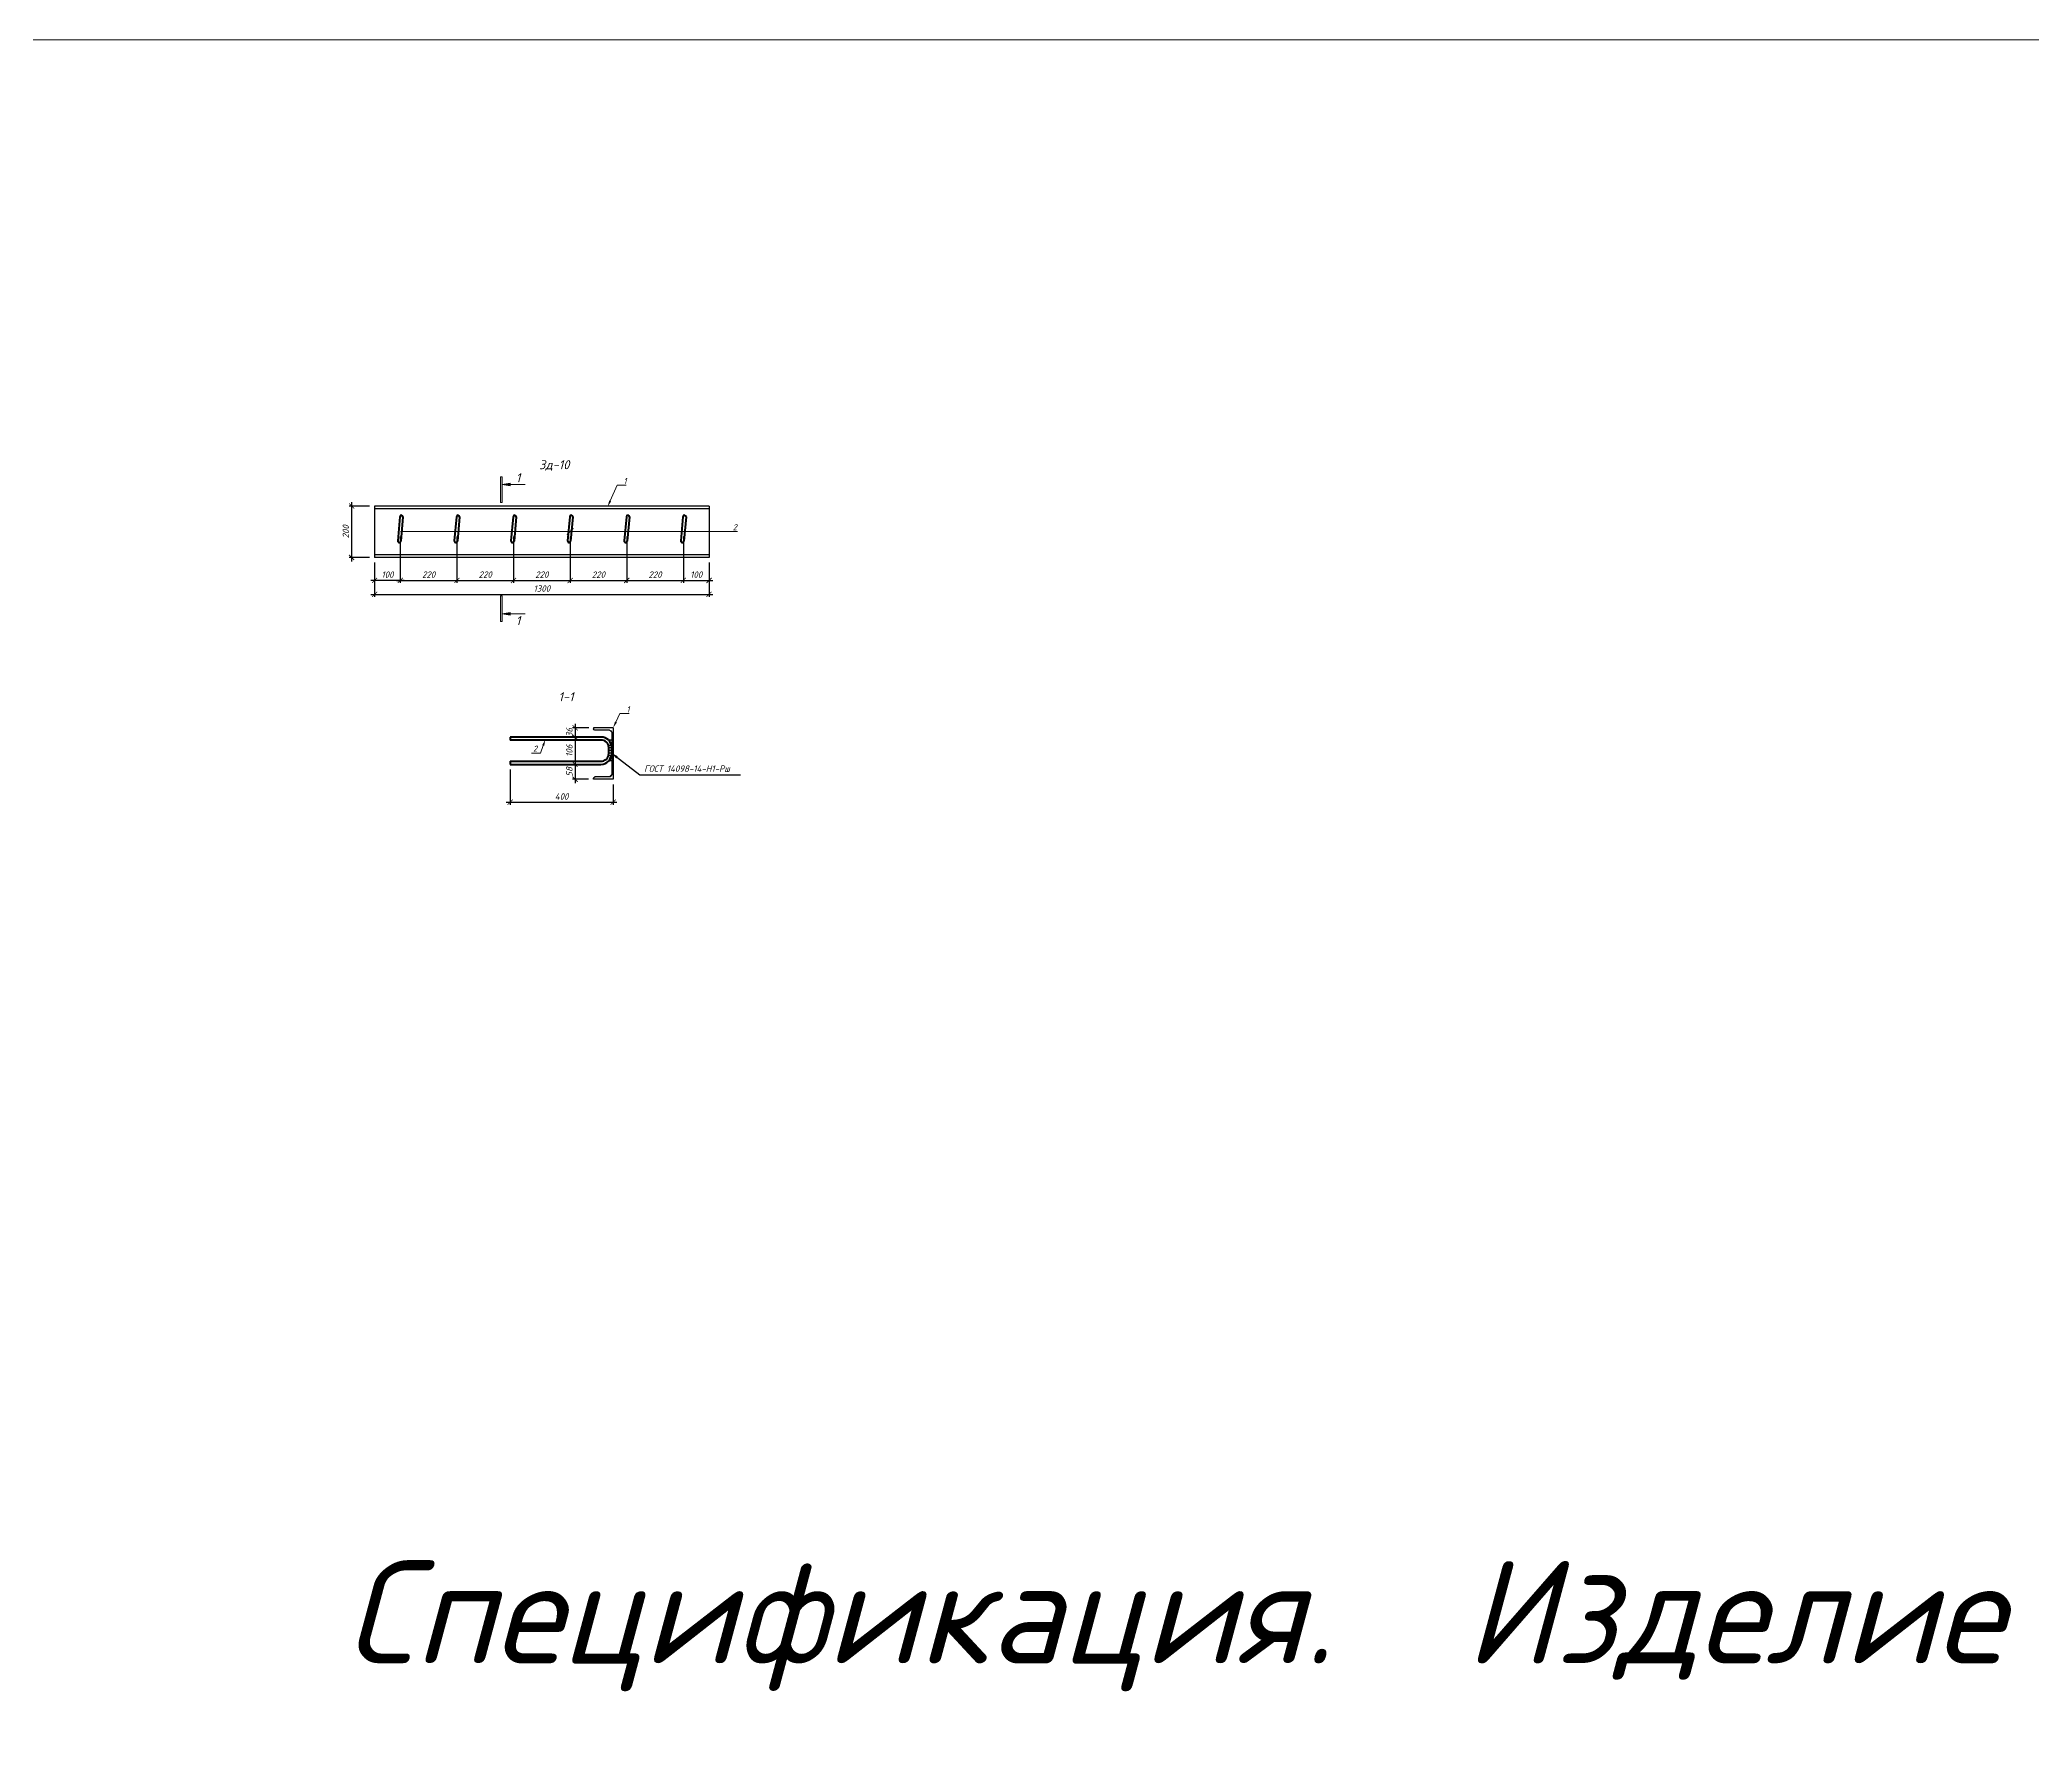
# Model space of a CAD drawing. Header units: millimetres. Extents: x -79646 to 95064, y -231229 to -58107.
# Drawn here: x -71902 to -64159, y -71397 to -64757 of the extents above; entities that cross this region are included whole.
import ezdxf
from ezdxf import colors
from ezdxf.entities.mleader import LeaderData, LeaderLine
from ezdxf.enums import TextEntityAlignment as Align
from ezdxf.math import Vec2, Vec3

# ---------------------------------------------------------------- set-up
doc = ezdxf.new("R2010")
doc.units = ezdxf.units.MM
doc.header["$PDMODE"] = 3
doc.layers.get('0').update_dxf_attribs({"lineweight": 5})
doc.layers.get('Defpoints').update_dxf_attribs({"lineweight": 0})
for name, color, linetype, lineweight in [('#Cварка', 96, 'Continuous', 30), ('#Dimensions', 7, 'Continuous', 9), ('#Выноски', 7, 'Continuous', 15), ('k_ Арматура', 3, 'Continuous', 50), ('k_ Металл', 1, 'Continuous', 30), ('k_ Размеры', 4, 'Continuous', 15), ('k_ Рамка', 7, 'Continuous', 35)]:
    doc.layers.add(name, color=color, linetype=linetype, lineweight=lineweight)
doc.layers.add('#Hatch', color=252, linetype='Continuous', lineweight=5, true_color=0x696969)
doc.styles.get("Standard").update_dxf_attribs({"font": 'arial.ttf'})
doc.styles.add('STEP PR', font='isocpeui.ttf')
doc.dimstyles.new('100!', dxfattribs={"dimscale": 100, "dimtxt": 2.5, "dimasz": 2, "dimexe": 1, "dimexo": 2, "dimgap": 0.7, "dimtad": 1, "dimdec": 4, "dimlfac": -1, "dimdsep": 46, "dimtxsty": 'Standard', "dimblk": 'ARCHTICK', "dimcen": 2, "dimdle": 1, "dimclrt": 1, "dimadec": 4, "dimazin": 0, "dimtfac": 1, "dimtdec": 4, "dimtofl": 0, "dimtmove": 1, "dimatfit": 3, "dimfxl": 1, "dimtolj": 1, "dimtzin": 0, "dimarcsym": 0})
doc.dimstyles.new('STEP PR', dxfattribs={"dimscale": 10, "dimtxt": 2.5, "dimasz": 2, "dimexe": 1, "dimexo": 2, "dimgap": 1, "dimtad": 1, "dimdec": 4, "dimlfac": -1, "dimtxsty": 'STEP PR', "dimblk": 'ARCHTICK', "dimcen": 2, "dimdle": 1.5, "dimclrt": 1, "dimadec": 0, "dimazin": 0, "dimtfac": 1, "dimtdec": 4, "dimtmove": 1, "dimatfit": 3, "dimldrblk": 'DOTSMALL', "dimfxl": 1, "dimtolj": 1, "dimtzin": 0, "dimarcsym": 0})

# ---------------------------------------------------------------- blocks, each defined once
blk = doc.blocks.new('*U43')
at = {"style": 'STEP PR', "flags": 8}
blk.add_attdef('СПЕЦИФИКАЦИЯ', (-18462.6, -949.7), '', height=400, dxfattribs=at)
blk = doc.blocks.new('*U21')
at = {"linetype": 'ByBlock', "ltscale": 100}
h = blk.add_hatch(color=256, dxfattribs=at)
h.dxf.hatch_style = 1
h.paths.add_polyline_path([(35, 1000), (-35, 1000), (-35, 0), (35, 0)])
h = blk.add_hatch(color=256, dxfattribs=at)
h.dxf.hatch_style = 1
h.paths.add_polyline_path([(335, 750), (335, 700), (335, 650), (35, 700)])
for p, q in [((-35, 1000), (35, 1000)), ((-35, 0), (-35, 1000)), ((35, 1000), (35, 0)), ((35, 0), (-35, 0)), ((35, 700), (335, 750)), ((35, 700), (335, 650)), ((335, 750), (335, 700)), ((335, 650), (335, 700))]:
    blk.add_line(p, q, dxfattribs=at)
at = {"linetype": 'ByBlock', "ltscale": 100, "extrusion": (0, 1, 0), "elevation": 700}
blk.add_lwpolyline([(-925, 0), (-335, 0)], dxfattribs=at)
at = {"ltscale": 100, "style": 'STEP PR'}
blk.add_attdef('Nv', text='', height=350, dxfattribs=at).set_placement((781, 790), align=Align.RIGHT)
blk = doc.blocks.new('*U42')
at = {"linetype": 'ByBlock', "ltscale": 100}
h = blk.add_hatch(color=256, dxfattribs=at)
h.dxf.hatch_style = 1
h.paths.add_polyline_path([(35, 0), (-35, 0), (-35, -1000), (35, -1000)])
h = blk.add_hatch(color=256, dxfattribs=at)
h.dxf.hatch_style = 1
h.paths.add_polyline_path([(335, -750), (335, -700), (335, -650), (35, -700)])
for p, q in [((35, 0), (-35, 0)), ((-35, 0), (-35, -1000)), ((35, -1000), (35, 0)), ((35, -700), (335, -650)), ((35, -700), (335, -750)), ((335, -650), (335, -700)), ((335, -750), (335, -700)), ((-35, -1000), (35, -1000))]:
    blk.add_line(p, q, dxfattribs=at)
at = {"linetype": 'ByBlock', "ltscale": 100, "extrusion": (0, -1, 0), "elevation": 700}
blk.add_lwpolyline([(925, 0), (335, 0)], dxfattribs=at)
at = {"ltscale": 100, "style": 'STEP PR'}
blk.add_attdef('Nv', text='', height=350, dxfattribs=at).set_placement((781, -1140), align=Align.RIGHT)
blk = doc.blocks.new('_ArchTick')
at = {"color": 0, "linetype": 'ByBlock', "const_width": 0.15}
blk.add_lwpolyline([(-0.5, -0.5), (0.5, 0.5)], dxfattribs=at)
blk = doc.blocks.new('*D44')
at = {"layer": '#Dimensions', "color": 0, "lineweight": -2, "transparency": 16777216}
for p, q in [((-70281.3, -66687.8), (-70281.3, -66867.9)), ((-70061.3, -66687.8), (-70061.3, -66867.9)), ((-70296.3, -66857.9), (-70046.3, -66857.9))]:
    blk.add_line(p, q, dxfattribs=at)
at = {"layer": 'Defpoints', "color": 0, "lineweight": 0, "transparency": 16777216}
for p in [(-70281.3, -66667.8), (-70061.3, -66667.8), (-70061.3, -66857.9)]:
    blk.add_point(p, dxfattribs=at)
at = {"layer": '#Dimensions', "color": 0, "lineweight": -2, "transparency": 16777216, "xscale": 20, "yscale": 20, "zscale": 20, "rotation": 180}
blk.add_blockref('_ArchTick', (-70281.3, -66857.9), dxfattribs=at)
at = {"layer": '#Dimensions', "color": 0, "lineweight": -2, "transparency": 16777216, "xscale": 20, "yscale": 20, "zscale": 20}
blk.add_blockref('_ArchTick', (-70061.3, -66857.9), dxfattribs=at)
at = {"layer": '#Dimensions', "color": 1, "transparency": 16777216, "insert": (-70171.3, -66835.4), "char_height": 25, "attachment_point": 5, "style": 'STEP PR'}
blk.add_mtext('\\A1;220', dxfattribs=at)
blk = doc.blocks.new('_DotSmall')
at = {"color": 0, "linetype": 'ByBlock', "const_width": 0.5}
blk.add_lwpolyline([(-0.0625, 0, 1), (0.0625, 0, 1)], format="xyb", close=True, dxfattribs=at)
blk = doc.blocks.new('*D45')
at = {"layer": '#Dimensions', "color": 0, "lineweight": -2, "transparency": 16777216}
for p, q in [((-70501.3, -66687.8), (-70501.3, -66867.9)), ((-70281.3, -66687.8), (-70281.3, -66867.9)), ((-70516.3, -66857.9), (-70266.3, -66857.9))]:
    blk.add_line(p, q, dxfattribs=at)
at = {"layer": 'Defpoints', "color": 0, "lineweight": 0, "transparency": 16777216}
for p in [(-70501.3, -66667.8), (-70281.3, -66667.8), (-70281.3, -66857.9)]:
    blk.add_point(p, dxfattribs=at)
at = {"layer": '#Dimensions', "color": 0, "lineweight": -2, "transparency": 16777216, "xscale": 20, "yscale": 20, "zscale": 20, "rotation": 180}
blk.add_blockref('_ArchTick', (-70501.3, -66857.9), dxfattribs=at)
at = {"layer": '#Dimensions', "color": 0, "lineweight": -2, "transparency": 16777216, "xscale": 20, "yscale": 20, "zscale": 20}
blk.add_blockref('_ArchTick', (-70281.3, -66857.9), dxfattribs=at)
at = {"layer": '#Dimensions', "color": 1, "transparency": 16777216, "insert": (-70391.3, -66835.4), "char_height": 25, "attachment_point": 5, "style": 'STEP PR'}
blk.add_mtext('\\A1;220', dxfattribs=at)
blk = doc.blocks.new('*D46')
at = {"layer": '#Dimensions', "color": 0, "lineweight": -2, "transparency": 16777216}
for p, q in [((-70061.3, -66687.8), (-70061.3, -66867.9)), ((-69841.3, -66687.8), (-69841.3, -66867.9)), ((-70076.3, -66857.9), (-69826.3, -66857.9))]:
    blk.add_line(p, q, dxfattribs=at)
at = {"layer": 'Defpoints', "color": 0, "lineweight": 0, "transparency": 16777216}
for p in [(-70061.3, -66667.8), (-69841.3, -66667.8), (-69841.3, -66857.9)]:
    blk.add_point(p, dxfattribs=at)
at = {"layer": '#Dimensions', "color": 0, "lineweight": -2, "transparency": 16777216, "xscale": 20, "yscale": 20, "zscale": 20, "rotation": 180}
blk.add_blockref('_ArchTick', (-70061.3, -66857.9), dxfattribs=at)
at = {"layer": '#Dimensions', "color": 0, "lineweight": -2, "transparency": 16777216, "xscale": 20, "yscale": 20, "zscale": 20}
blk.add_blockref('_ArchTick', (-69841.3, -66857.9), dxfattribs=at)
at = {"layer": '#Dimensions', "color": 1, "transparency": 16777216, "insert": (-69951.3, -66835.4), "char_height": 25, "attachment_point": 5, "style": 'STEP PR'}
blk.add_mtext('\\A1;220', dxfattribs=at)
blk = doc.blocks.new('*D47')
at = {"layer": '#Dimensions', "color": 0, "lineweight": -2, "transparency": 16777216}
for p, q in [((-69841.3, -66687.8), (-69841.3, -66867.9)), ((-69621.3, -66687.8), (-69621.3, -66867.9)), ((-69856.3, -66857.9), (-69606.3, -66857.9))]:
    blk.add_line(p, q, dxfattribs=at)
at = {"layer": 'Defpoints', "color": 0, "lineweight": 0, "transparency": 16777216}
for p in [(-69841.3, -66667.8), (-69621.3, -66667.8), (-69621.3, -66857.9)]:
    blk.add_point(p, dxfattribs=at)
at = {"layer": '#Dimensions', "color": 0, "lineweight": -2, "transparency": 16777216, "xscale": 20, "yscale": 20, "zscale": 20, "rotation": 180}
blk.add_blockref('_ArchTick', (-69841.3, -66857.9), dxfattribs=at)
at = {"layer": '#Dimensions', "color": 0, "lineweight": -2, "transparency": 16777216, "xscale": 20, "yscale": 20, "zscale": 20}
blk.add_blockref('_ArchTick', (-69621.3, -66857.9), dxfattribs=at)
at = {"layer": '#Dimensions', "color": 1, "transparency": 16777216, "insert": (-69731.3, -66835.4), "char_height": 25, "attachment_point": 5, "style": 'STEP PR'}
blk.add_mtext('\\A1;220', dxfattribs=at)
blk = doc.blocks.new('*D48')
at = {"layer": '#Dimensions', "color": 0, "lineweight": -2, "transparency": 16777216}
for p, q in [((-69621.3, -66687.8), (-69621.3, -66867.9)), ((-69401.3, -66687.8), (-69401.3, -66867.9)), ((-69636.3, -66857.9), (-69386.3, -66857.9))]:
    blk.add_line(p, q, dxfattribs=at)
at = {"layer": 'Defpoints', "color": 0, "lineweight": 0, "transparency": 16777216}
for p in [(-69621.3, -66667.8), (-69401.3, -66667.8), (-69401.3, -66857.9)]:
    blk.add_point(p, dxfattribs=at)
at = {"layer": '#Dimensions', "color": 0, "lineweight": -2, "transparency": 16777216, "xscale": 20, "yscale": 20, "zscale": 20, "rotation": 180}
blk.add_blockref('_ArchTick', (-69621.3, -66857.9), dxfattribs=at)
at = {"layer": '#Dimensions', "color": 0, "lineweight": -2, "transparency": 16777216, "xscale": 20, "yscale": 20, "zscale": 20}
blk.add_blockref('_ArchTick', (-69401.3, -66857.9), dxfattribs=at)
at = {"layer": '#Dimensions', "color": 1, "transparency": 16777216, "insert": (-69511.3, -66835.4), "char_height": 25, "attachment_point": 5, "style": 'STEP PR'}
blk.add_mtext('\\A1;220', dxfattribs=at)
blk = doc.blocks.new('*D49')
at = {"layer": '#Dimensions', "color": 0, "lineweight": -2, "transparency": 16777216}
for p, q in [((-69401.3, -66687.8), (-69401.3, -66867.9)), ((-69301.3, -66788.8), (-69301.3, -66867.9)), ((-69416.3, -66857.9), (-69286.3, -66857.9))]:
    blk.add_line(p, q, dxfattribs=at)
at = {"layer": 'Defpoints', "color": 0, "lineweight": 0, "transparency": 16777216}
for p in [(-69401.3, -66667.8), (-69301.3, -66768.8), (-69301.3, -66857.9)]:
    blk.add_point(p, dxfattribs=at)
at = {"layer": '#Dimensions', "color": 0, "lineweight": -2, "transparency": 16777216, "xscale": 20, "yscale": 20, "zscale": 20, "rotation": 180}
blk.add_blockref('_ArchTick', (-69401.3, -66857.9), dxfattribs=at)
at = {"layer": '#Dimensions', "color": 0, "lineweight": -2, "transparency": 16777216, "xscale": 20, "yscale": 20, "zscale": 20}
blk.add_blockref('_ArchTick', (-69301.3, -66857.9), dxfattribs=at)
at = {"layer": '#Dimensions', "color": 1, "transparency": 16777216, "insert": (-69351.3, -66835.4), "char_height": 25, "attachment_point": 5, "style": 'STEP PR'}
blk.add_mtext('\\A1;100', dxfattribs=at)
blk = doc.blocks.new('*D50')
at = {"layer": '#Dimensions', "color": 0, "lineweight": -2, "transparency": 16777216}
for p, q in [((-70074.4, -67592.9), (-70074.4, -67730.1)), ((-69674.2, -67650.9), (-69674.2, -67730.1)), ((-70089.4, -67720.1), (-69659.2, -67720.1))]:
    blk.add_line(p, q, dxfattribs=at)
at = {"layer": 'Defpoints', "color": 0, "lineweight": 0, "transparency": 16777216}
for p in [(-70074.4, -67572.9), (-69674.2, -67630.9), (-69674.2, -67720.1)]:
    blk.add_point(p, dxfattribs=at)
at = {"layer": '#Dimensions', "color": 0, "lineweight": -2, "transparency": 16777216, "xscale": 20, "yscale": 20, "zscale": 20, "rotation": 180}
blk.add_blockref('_ArchTick', (-70074.4, -67720.1), dxfattribs=at)
at = {"layer": '#Dimensions', "color": 0, "lineweight": -2, "transparency": 16777216, "xscale": 20, "yscale": 20, "zscale": 20}
blk.add_blockref('_ArchTick', (-69674.2, -67720.1), dxfattribs=at)
at = {"layer": '#Dimensions', "color": 1, "transparency": 16777216, "insert": (-69874.3, -67697.6), "char_height": 25, "attachment_point": 5, "style": 'STEP PR'}
blk.add_mtext('\\A1;400', dxfattribs=at)
blk = doc.blocks.new('*D51')
at = {"layer": '#Dimensions', "color": 0, "lineweight": -2, "transparency": 16777216}
for p, q in [((-70601.3, -66788.8), (-70601.3, -66922)), ((-69301.3, -66788.8), (-69301.3, -66922)), ((-70616.3, -66912), (-69286.3, -66912))]:
    blk.add_line(p, q, dxfattribs=at)
at = {"layer": 'Defpoints', "color": 0, "lineweight": 0, "transparency": 16777216}
for p in [(-70601.3, -66768.8), (-69301.3, -66768.8), (-69301.3, -66912)]:
    blk.add_point(p, dxfattribs=at)
at = {"layer": '#Dimensions', "color": 0, "lineweight": -2, "transparency": 16777216, "xscale": 20, "yscale": 20, "zscale": 20, "rotation": 180}
blk.add_blockref('_ArchTick', (-70601.3, -66912), dxfattribs=at)
at = {"layer": '#Dimensions', "color": 0, "lineweight": -2, "transparency": 16777216, "xscale": 20, "yscale": 20, "zscale": 20}
blk.add_blockref('_ArchTick', (-69301.3, -66912), dxfattribs=at)
at = {"layer": '#Dimensions', "color": 1, "transparency": 16777216, "insert": (-69951.3, -66889.5), "char_height": 25, "attachment_point": 5, "style": 'STEP PR'}
blk.add_mtext('\\A1;1300', dxfattribs=at)
blk = doc.blocks.new('*U104')
at = {"color": 0, "linetype": 'ByBlock', "lineweight": -2}
for p, q in [((0, 200), (0, 0)), ((0, 200), (76, 200)), ((5.2, 181.5), (5.2, 18.5)), ((14.7, 191), (70.5, 191)), ((76, 200), (76, 196.5)), ((0, 0), (76, 0)), ((14.7, 9), (70.5, 9)), ((76, 0), (76, 3.5))]:
    blk.add_line(p, q, dxfattribs=at)
for centre, radius, start, end in [((14.7, 181.5), 9.5, 90, 180), ((70.5, 196.5), 5.5, 270, 0), ((14.7, 18.5), 9.5, 180, 270), ((70.5, 3.5), 5.5, 0, 90)]:
    blk.add_arc(centre, radius, start, end, dxfattribs=at)
blk = doc.blocks.new('*U421')
for points in [[(0, -0.5), (0, 0.5)], [(1, -0.5), (1, 0.5)], [(2, -0.5), (2, 0.5)], [(3, -0.5), (3, 0.5)], [(4, -0.5), (4, 0.5)], [(5, -0.5), (5, 0.5)], [(6, -0.5), (6, 0.5)], [(7, -0.5), (7, 0.5)], [(8, -0.5), (8, 0.5)]]:
    blk.add_lwpolyline(points)
blk = doc.blocks.new('*D819')
at = {"layer": '#Dimensions', "color": 0, "lineweight": -2, "transparency": 16777216}
for p, q in [((-70621.3, -66568.8), (-70700.6, -66568.8)), ((-70690.6, -66553.8), (-70690.6, -66783.8)), ((-70621.3, -66768.8), (-70700.6, -66768.8))]:
    blk.add_line(p, q, dxfattribs=at)
at = {"layer": 'Defpoints', "color": 0, "lineweight": 0, "transparency": 16777216}
for p in [(-70601.3, -66568.8), (-70690.6, -66768.8), (-70601.3, -66768.8)]:
    blk.add_point(p, dxfattribs=at)
at = {"layer": '#Dimensions', "color": 0, "lineweight": -2, "transparency": 16777216, "xscale": 20, "yscale": 20, "zscale": 20}
for p, rotation in [((-70690.6, -66568.8), 90), ((-70690.6, -66768.8), 270)]:
    blk.add_blockref('_ArchTick', p, dxfattribs=dict(at, rotation=rotation))
at = {"layer": '#Dimensions', "color": 1, "transparency": 16777216, "insert": (-70713.1, -66668.8), "char_height": 25, "attachment_point": 5, "rotation": 90, "style": 'STEP PR'}
blk.add_mtext('\\A1;200', dxfattribs=at)
blk = doc.blocks.new('*D825')
at = {"layer": '#Dimensions', "color": 0, "lineweight": -2, "transparency": 16777216}
for p, q in [((-69769.1, -67430.9), (-69832, -67430.9)), ((-69822, -67415.9), (-69822, -67481.9)), ((-69741.4, -67466.9), (-69832, -67466.9))]:
    blk.add_line(p, q, dxfattribs=at)
at = {"layer": 'Defpoints', "color": 0, "lineweight": 0, "transparency": 16777216}
for p in [(-69749.1, -67430.9), (-69822, -67466.9), (-69721.4, -67466.9)]:
    blk.add_point(p, dxfattribs=at)
at = {"layer": '#Dimensions', "color": 0, "lineweight": -2, "transparency": 16777216, "xscale": 20, "yscale": 20, "zscale": 20}
for p, rotation in [((-69822, -67430.9), 90), ((-69822, -67466.9), 270)]:
    blk.add_blockref('_ArchTick', p, dxfattribs=dict(at, rotation=rotation))
at = {"layer": '#Dimensions', "color": 1, "transparency": 16777216, "insert": (-69844.5, -67448.9), "char_height": 25, "attachment_point": 5, "rotation": 90, "style": 'STEP PR'}
blk.add_mtext('\\A1;36', dxfattribs=at)
blk = doc.blocks.new('*D826')
at = {"layer": '#Dimensions', "color": 0, "lineweight": -2, "transparency": 16777216}
for p, q in [((-69842, -67466.9), (-69832, -67466.9)), ((-69822, -67451.9), (-69822, -67587.9)), ((-69842, -67572.9), (-69832, -67572.9))]:
    blk.add_line(p, q, dxfattribs=at)
at = {"layer": 'Defpoints', "color": 0, "lineweight": 0, "transparency": 16777216}
for p in [(-69822, -67466.9), (-69822, -67572.9), (-69822, -67572.9)]:
    blk.add_point(p, dxfattribs=at)
at = {"layer": '#Dimensions', "color": 0, "lineweight": -2, "transparency": 16777216, "xscale": 20, "yscale": 20, "zscale": 20}
for p, rotation in [((-69822, -67466.9), 90), ((-69822, -67572.9), 270)]:
    blk.add_blockref('_ArchTick', p, dxfattribs=dict(at, rotation=rotation))
at = {"layer": '#Dimensions', "color": 1, "transparency": 16777216, "insert": (-69844.5, -67519.9), "char_height": 25, "attachment_point": 5, "rotation": 90, "style": 'STEP PR'}
blk.add_mtext('\\A1;106', dxfattribs=at)
blk = doc.blocks.new('*D827')
at = {"layer": '#Dimensions', "color": 0, "lineweight": -2, "transparency": 16777216}
for p, q in [((-69842, -67572.9), (-69832, -67572.9)), ((-69822, -67557.9), (-69822, -67645.9)), ((-69770.2, -67630.9), (-69832, -67630.9))]:
    blk.add_line(p, q, dxfattribs=at)
at = {"layer": 'Defpoints', "color": 0, "lineweight": 0, "transparency": 16777216}
for p in [(-69822, -67572.9), (-69822, -67630.9), (-69750.2, -67630.9)]:
    blk.add_point(p, dxfattribs=at)
at = {"layer": '#Dimensions', "color": 0, "lineweight": -2, "transparency": 16777216, "xscale": 20, "yscale": 20, "zscale": 20}
for p, rotation in [((-69822, -67572.9), 90), ((-69822, -67630.9), 270)]:
    blk.add_blockref('_ArchTick', p, dxfattribs=dict(at, rotation=rotation))
at = {"layer": '#Dimensions', "color": 1, "transparency": 16777216, "insert": (-69844.5, -67601.9), "char_height": 25, "attachment_point": 5, "rotation": 90, "style": 'STEP PR'}
blk.add_mtext('\\A1;58', dxfattribs=at)
blk = doc.blocks.new('*D828')
at = {"layer": '#Dimensions', "color": 0, "lineweight": -2, "transparency": 16777216}
for p, q in [((-70501.3, -66687.8), (-70501.3, -66867.9)), ((-70601.3, -66788.8), (-70601.3, -66867.9)), ((-70486.3, -66857.9), (-70616.3, -66857.9))]:
    blk.add_line(p, q, dxfattribs=at)
at = {"layer": 'Defpoints', "color": 0, "lineweight": 0, "transparency": 16777216}
for p in [(-70501.3, -66667.8), (-70601.3, -66768.8), (-70601.3, -66857.9)]:
    blk.add_point(p, dxfattribs=at)
at = {"layer": '#Dimensions', "color": 0, "lineweight": -2, "transparency": 16777216, "xscale": 20, "yscale": 20, "zscale": 20, "rotation": 180}
blk.add_blockref('_ArchTick', (-70601.3, -66857.9), dxfattribs=at)
at = {"layer": '#Dimensions', "color": 0, "lineweight": -2, "transparency": 16777216, "xscale": 20, "yscale": 20, "zscale": 20}
blk.add_blockref('_ArchTick', (-70501.3, -66857.9), dxfattribs=at)
at = {"layer": '#Dimensions', "color": 1, "transparency": 16777216, "insert": (-70551.3, -66835.4), "char_height": 25, "attachment_point": 5, "style": 'STEP PR'}
blk.add_mtext('\\A1;100', dxfattribs=at)

msp = doc.modelspace()

# ---------------------------------------------------------------- hatches: boundary and pattern name
at = {"layer": '#Hatch'}
h = msp.add_hatch(dxfattribs=at)
h.set_pattern_fill('ANSI31', color=256, scale=2, style=0)
h.set_pattern_definition([(45, (-6464.672, 61463.156), (-4.49012806, 4.49012806), [])])
edge = h.paths.add_edge_path()
edge.add_line((-69674.18352, -67430.93528), (-69674.18352, -67630.93528))
edge = h.paths.add_edge_path()
edge.add_line((-69674.18352, -67430.93528), (-69750.18352, -67430.93528))
edge = h.paths.add_edge_path()
edge.add_line((-69674.18352, -67630.93528), (-69750.18352, -67630.93528))
edge = h.paths.add_edge_path()
edge.add_line((-69679.38352, -67449.43528), (-69679.38352, -67612.43528))
edge = h.paths.add_edge_path()
edge.add_arc((-69688.88352, -67612.43528), 9.5, 270, 360)
edge = h.paths.add_edge_path()
edge.add_arc((-69688.88352, -67449.43528), 9.5, 0, 90)
edge = h.paths.add_edge_path()
edge.add_line((-69688.88352, -67439.93528), (-69744.68352, -67439.93528))
edge = h.paths.add_edge_path()
edge.add_arc((-69744.68352, -67434.43528), 5.5, 180, 270)
edge = h.paths.add_edge_path()
edge.add_line((-69688.88352, -67621.93528), (-69744.68352, -67621.93528))
edge = h.paths.add_edge_path()
edge.add_arc((-69744.68352, -67627.43528), 5.5, 90, 180)
edge = h.paths.add_edge_path()
edge.add_line((-69750.18352, -67630.93528), (-69750.18352, -67627.43528))
edge = h.paths.add_edge_path()
edge.add_line((-69750.18352, -67430.93528), (-69750.18352, -67434.43528))

# ---------------------------------------------------------------- linework, layer by layer
msp.add_line((-69679.38352, -67490.91214), (-69679.38352, -67566.43204))
msp.add_lwpolyline([(-76584.4332, -82756.7904), (-50584.4332, -82756.7904), (-50584.4332, -64756.7904), (-76584.4332, -64756.7904)], close=True)
at = {"layer": 'k_ Арматура'}
for points in [[(-70502.8687, -66610.1479), (-70511.43195, -66704.19827)], [(-70490.91813, -66611.236), (-70499.48139, -66705.28636)], [(-70282.8687, -66610.1479), (-70291.43195, -66704.19827)], [(-70270.91813, -66611.236), (-70279.48139, -66705.28636)], [(-70062.8687, -66610.1479), (-70071.43195, -66704.19827)], [(-70050.91813, -66611.236), (-70059.48139, -66705.28636)], [(-69842.8687, -66610.1479), (-69851.43195, -66704.19827)], [(-69830.91813, -66611.236), (-69839.48139, -66705.28636)], [(-69622.8687, -66610.1479), (-69631.43195, -66704.19827)], [(-69610.91813, -66611.236), (-69619.48139, -66705.28636)], [(-69402.8687, -66610.1479), (-69411.43195, -66704.19827)], [(-69390.91813, -66611.236), (-69399.48139, -66705.28636)], [(-70074.38352, -67466.88269), (-70074.38352, -67478.88269)], [(-70074.38352, -67560.88362), (-70074.38352, -67572.88362)]]:
    msp.add_lwpolyline(points, dxfattribs=at)
for points in [[(-70074.38352, -67572.88362), (-69721.38352, -67572.88362, 0.4142135624), (-69679.38352, -67530.88362), (-69679.38352, -67506.88269, 0.424190179), (-69721.38352, -67466.88269), (-70074.38352, -67466.88269)], [(-70074.38352, -67560.88362), (-69721.38352, -67560.88362, 0.4142135624), (-69691.38352, -67530.88362), (-69691.38352, -67506.88269, 0.4282422613), (-69721.38352, -67478.88269), (-70074.38352, -67478.88269)]]:
    msp.add_lwpolyline(points, format="xyb", dxfattribs=at)
for centre, start, end in [((-70496.89342, -66610.69195), 354.797584877, 174.797584877), ((-70276.89342, -66610.69195), 354.797584877, 174.797584877), ((-70056.89342, -66610.69195), 354.797584877, 174.797584877), ((-69836.89342, -66610.69195), 354.797584877, 174.797584877), ((-69616.89342, -66610.69195), 354.797584877, 174.797584877), ((-69396.89342, -66610.69195), 354.797584877, 174.797584877), ((-70505.45667, -66704.74232), 174.797584877, 354.797584877), ((-70285.45667, -66704.74232), 174.797584877, 354.797584877), ((-70065.45667, -66704.74232), 174.797584877, 354.797584877), ((-69845.45667, -66704.74232), 174.797584877, 354.797584877), ((-69625.45667, -66704.74232), 174.797584877, 354.797584877), ((-69405.45667, -66704.74232), 174.797584877, 354.797584877)]:
    msp.add_arc(centre, 6, start, end, dxfattribs=at)
at = {"layer": 'k_ Металл'}
for points in [[(-69301.25398, -66568.76925), (-70601.25398, -66568.76925)], [(-70601.25398, -66568.76925), (-70601.25398, -66768.76925)], [(-70601.25398, -66568.76925), (-70601.25398, -66768.76925)], [(-69301.25398, -66579.01287), (-70601.25398, -66579.01287)], [(-69301.25398, -66568.76925), (-69301.25398, -66768.76925)], [(-69301.25398, -66758.52563), (-70601.25398, -66758.52563)], [(-69301.25398, -66768.76925), (-70601.25398, -66768.76925)]]:
    msp.add_lwpolyline(points, dxfattribs=at)

# ---------------------------------------------------------------- block references
at = {"layer": '#Cварка', "xscale": 10, "yscale": 10, "zscale": 10, "rotation": 270}
msp.add_blockref('*U421', (-69685.00233, -67477.88433), dxfattribs=at)
ref = msp.add_blockref('*U21', (-70108.36293, -66555.35344), dxfattribs=dict(xscale=0.1, yscale=0.1, zscale=0.1))
ref.add_attrib('Nv', '1', dxfattribs={"ltscale": 100, "height": 35, "style": 'STEP PR'}).set_placement((-70034.70083, -66476.3521), align=Align.RIGHT)
ref = msp.add_blockref('*U42', (-70108.36293, -66917.57625), dxfattribs=dict(xscale=0.1, yscale=0.1, zscale=0.1))
ref.add_attrib('Nv', '1', dxfattribs={"ltscale": 100, "height": 35, "style": 'STEP PR'}).set_placement((-70034.70083, -67031.57759), align=Align.RIGHT)
at = {"layer": 'k_ Металл', "xscale": -1}
msp.add_blockref('*U104', (-69674.18352, -67630.93528), dxfattribs=at)
at = {"layer": 'k_ Рамка'}
ref = msp.add_blockref('*U43', (-53017.09809, -70117.4556), dxfattribs=at)
ref.add_attrib('СПЕЦИФИКАЦИЯ', '   Спецификация.  Изделие закладное Зд-10', (-71479.70381, -71067.1908), dxfattribs={"layer": '0', "height": 400, "style": 'STEP PR'})

# ---------------------------------------------------------------- texts
at = {"layer": '#Dimensions', "lineweight": 13, "insert": (-69387.09985, -67589.53053), "char_height": 25, "width": 474.3695807, "attachment_point": 5, "style": 'STEP PR'}
msp.add_mtext('ГОСТ 14098-14-Н1-Рш ', dxfattribs=at)
at = {"layer": 'k_ Размеры', "color": 7, "char_height": 35, "width": 198.5001825, "attachment_point": 5, "style": 'STEP PR'}
for s, insert in [('{\\fISOCPEUR|b1|i1|c204|p34;Зд-10}', (-69903.0537, -66410.89247)), ('\\A1;1-1', (-69857.44338, -67310.12228))]:
    msp.add_mtext(s, dxfattribs=dict(at, insert=insert))

# ---------------------------------------------------------------- dimensions: what is measured, and where the dimension line sits
at = {"layer": '#Dimensions'}
for base, p1, p2, override, picture, middle in [((-70690.64776, -66768.76925), (-70601.25398, -66568.76925), (-70601.25398, -66768.76925), {"dimrnd": 5}, '*D819', (-70713.14776, -66668.76925)), ((-69822.02071, -67572.88362), (-69822.02071, -67466.88269), (-69822.02071, -67572.88362), {"dimrnd": 1}, '*D826', (-69844.52071, -67519.88316)), ((-69822.02071, -67630.93528), (-69822.02071, -67572.88362), (-69750.18352, -67630.93528), {"dimrnd": 1}, '*D827', (-69844.52071, -67601.90945))]:
    dim = msp.add_linear_dim(base=base, p1=p1, p2=p2, angle=90, dimstyle='STEP PR', override=override, dxfattribs=at)
    dim.commit()
    dim.dimension.update_dxf_attribs({"geometry": picture, "text_midpoint": middle})
for base, p1, p2, override, picture, middle in [((-70601.25398, -66857.90491), (-70501.25398, -66667.75902), (-70601.25398, -66768.76925), {"dimrnd": 5}, '*D828', (-70551.25398, -66835.40491)), ((-70061.25398, -66857.90491), (-70281.25398, -66667.75902), (-70061.25398, -66667.75902), {"dimscale": 10, "dimrnd": 5}, '*D44', (-70171.25398, -66835.40491)), ((-69841.25398, -66857.90491), (-70061.25398, -66667.75902), (-69841.25398, -66667.75902), {"dimscale": 10, "dimrnd": 5}, '*D46', (-69951.25398, -66835.40491)), ((-69621.25398, -66857.90491), (-69841.25398, -66667.75902), (-69621.25398, -66667.75902), {"dimscale": 10, "dimrnd": 5}, '*D47', (-69731.25398, -66835.40491)), ((-69401.25398, -66857.90491), (-69621.25398, -66667.75902), (-69401.25398, -66667.75902), {"dimscale": 10, "dimrnd": 5}, '*D48', (-69511.25398, -66835.40491)), ((-69301.25398, -66912.0142), (-70601.25398, -66768.76925), (-69301.25398, -66768.76925), {"dimscale": 10, "dimrnd": 5}, '*D51', (-69951.25398, -66889.5142)), ((-69674.18352, -67720.07093), (-70074.38352, -67572.88362), (-69674.18352, -67630.93528), {"dimscale": 10, "dimrnd": 5}, '*D50', (-69874.28352, -67697.57093))]:
    dim = msp.add_linear_dim(base=base, p1=p1, p2=p2, dimstyle='STEP PR', override=override, dxfattribs=at)
    dim.commit()
    dim.dimension.update_dxf_attribs({"geometry": picture, "text_midpoint": middle})
for base, p1, p2, picture, middle in [((-70281.25398, -66857.90491), (-70501.25398, -66667.75902), (-70281.25398, -66667.75902), '*D45', (-70391.25398, -66857.90491)), ((-69301.25398, -66857.90491), (-69401.25398, -66667.75902), (-69301.25398, -66768.76925), '*D49', (-69351.25398, -66857.90491))]:
    dim = msp.add_linear_dim(base=base, p1=p1, p2=p2, dimstyle='STEP PR', override={"dimrnd": 5}, dxfattribs=at)
    dim.commit()
    dim.dimension.update_dxf_attribs({"geometry": picture, "text_midpoint": middle, "dimtype": 160})
dim = msp.add_linear_dim(base=(-69822.02071, -67466.88269), p1=(-69749.12255, -67430.93528), p2=(-69721.38352, -67466.88269), angle=90, dimstyle='STEP PR', override={"dimrnd": 1}, dxfattribs=at)
dim.commit()
dim.dimension.update_dxf_attribs({"geometry": '*D825', "text_midpoint": (-69822.02071, -67448.90898), "dimtype": 160})

# ---------------------------------------------------------------- leaders
at = {"layer": '#Dimensions', "lineweight": 13}
msp.add_leader([(-69683.03938, -67527.05909), (-69570.3791, -67613.79504), (-69179.77384, -67613.79504)], dimstyle='100!', override={"dimscale": 2, "dimasz": 15, "dimrnd": 5}, dxfattribs=at)
at = {"layer": '#Выноски'}
ml = msp.add_multileader_mtext('Standard', dxfattribs=at)
ml.set_content('\\A1; 1', color=256, style='STEP PR')
ml.set_leader_properties(color=256, linetype='ByLayer', lineweight=-1)
ml.build(insert=Vec2(0, 0))
ml.multileader.update_dxf_attribs({"text_left_attachment_type": 6, "text_right_attachment_type": 6, "dogleg_length": 0, "arrow_head_size": 25, "scale": 0.1})
ctx = ml.context
ctx.base_point, ctx.scale, ctx.char_height, ctx.arrow_head_size, ctx.landing_gap_size, ctx.plane_origin = Vec3(-69659.14309, -66487.95652), 0.1, 24, 25, 10, Vec3(-61590.46317, -74148.44124)
ctx.left_attachment, ctx.right_attachment = 6, 6
notes = []
notes.append((ctx, [(0, (1, 1, 0), (-69659.14309, -66487.95652), (1, 0), 0, [(1, [(-69695.63429, -66572.05505)], 0, [])])]))
ctx.mtext.insert, ctx.mtext.rotation, ctx.mtext.flow_direction = Vec3(-69649.14309, -66459.15652), 6.2831853072, 5
ml = msp.add_multileader_mtext('Standard', dxfattribs=at)
ml.set_content('\\A1;2', color=256, style='STEP PR')
ml.set_leader_properties(color=256, linetype='ByLayer', lineweight=-1)
ml.set_arrow_properties(name='ARCHTICK')
ml.build(insert=Vec2(0, 0))
ml.multileader.update_dxf_attribs({"text_left_attachment_type": 6, "text_right_attachment_type": 6, "dogleg_length": 0, "arrow_head_size": 25, "scale": 0.1})
ctx = ml.context
ctx.base_point, ctx.scale, ctx.char_height, ctx.arrow_head_size, ctx.landing_gap_size, ctx.plane_origin = Vec3(-69219.44782, -66667.75902), 0.1, 24, 25, 10, Vec3(-62497.93879, -76078.00094)
ctx.left_attachment, ctx.right_attachment = 6, 6
notes.append((ctx, [(0, (1, 1, 0), (-69219.44782, -66667.75902), (1, 0), 0, [(4, [(-69841.25398, -66667.75902), (-69401.25398, -66667.75902), (-70061.25398, -66667.75902), (-70281.25398, -66667.75902), (-70501.25398, -66667.75902)], 0, [])])]))
ctx.mtext.insert, ctx.mtext.rotation, ctx.mtext.flow_direction = Vec3(-69209.44782, -66638.95902), 6.2831853072, 5
ml = msp.add_multileader_mtext('Standard', dxfattribs=at)
ml.set_content('\\A1; 1', color=256, style='STEP PR')
ml.set_leader_properties(color=256, linetype='ByLayer', lineweight=-1)
ml.build(insert=Vec2(0, 0))
ml.multileader.update_dxf_attribs({"text_left_attachment_type": 6, "text_right_attachment_type": 6, "dogleg_length": 0, "arrow_head_size": 25, "scale": 0.1})
ctx = ml.context
ctx.base_point, ctx.scale, ctx.char_height, ctx.arrow_head_size, ctx.landing_gap_size, ctx.plane_origin = Vec3(-69647.69232, -67375.63675), 0.1, 24, 25, 10, Vec3(-61569.0124, -75007.32147)
ctx.left_attachment, ctx.right_attachment = 6, 6
notes.append((ctx, [(0, (1, 1, 0), (-69647.69232, -67375.63675), (1, 0), 0, [(1, [(-69674.18352, -67430.93528)], 0, [])])]))
ctx.mtext.insert, ctx.mtext.rotation, ctx.mtext.flow_direction = Vec3(-69637.69232, -67346.83675), 6.2831853072, 5
ml = msp.add_multileader_mtext('Standard', dxfattribs=at)
ml.set_content('\\A1; 2', color=256, style='STEP PR')
ml.set_leader_properties(color=256, linetype='ByLayer', lineweight=-1)
ml.build(insert=Vec2(0, 0))
ml.multileader.update_dxf_attribs({"text_left_attachment_type": 6, "text_right_attachment_type": 6, "dogleg_length": 0, "arrow_head_size": 25, "scale": 0.1})
ctx = ml.context
ctx.base_point, ctx.scale, ctx.char_height, ctx.arrow_head_size, ctx.landing_gap_size, ctx.plane_origin = Vec3(-70010.7719, -67528.91732), 0.1, 24, 25, 10, Vec3(-61832.45544, -75050.26888)
ctx.left_attachment, ctx.right_attachment = 6, 6
notes.append((ctx, [(1, (1, 1, 0), (-69955.9719, -67528.91732), (-1, 0), 0, [(1, [(-69937.62656, -67475.88269)], 0, [])])]))
ctx.mtext.insert, ctx.mtext.rotation, ctx.mtext.flow_direction = Vec3(-70000.7719, -67500.11732), 6.2831853072, 5
for ctx, leaders in notes:
    for number, flags, end, landing, length, lines in leaders:
        leader = LeaderData()
        leader.index, (leader.has_last_leader_line, leader.has_dogleg_vector, leader.attachment_direction) = number, flags
        leader.last_leader_point, leader.dogleg_vector, leader.dogleg_length = Vec3(end), Vec3(landing), length
        for number, points, colour, breaks in lines:
            line = LeaderLine()
            line.index, line.vertices, line.color, line.breaks = number, Vec3.list(points), colors.encode_raw_color(colour), breaks
            leader.lines.append(line)
        ctx.leaders.append(leader)

doc.saveas('drawing.dxf')
